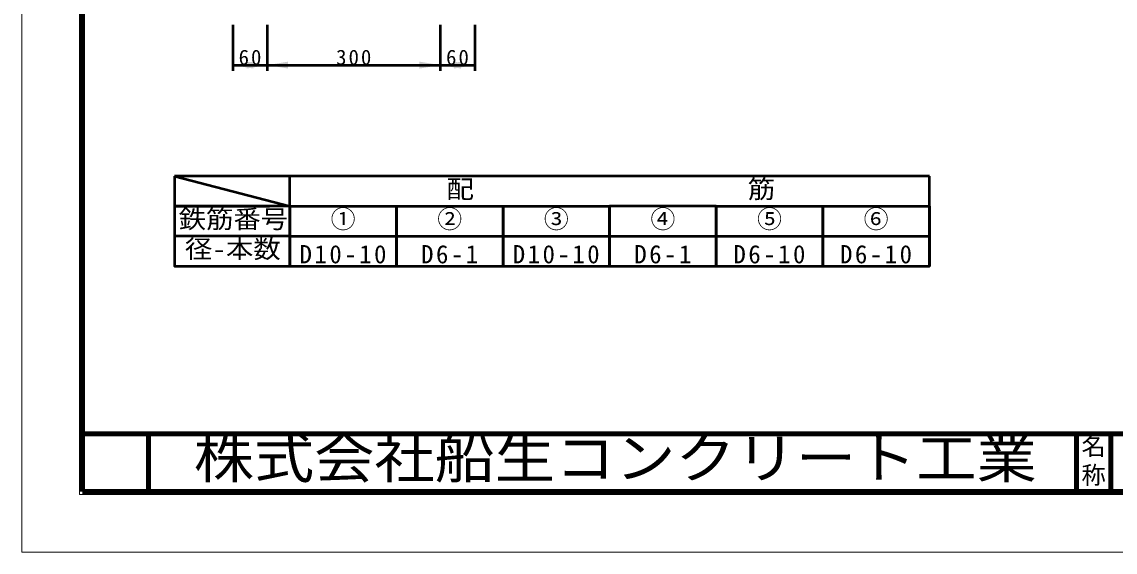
# Model space of a CAD drawing. Units: millimetres, scale not verified. Extents: x -2102 to 2102, y -1485 to 1485.
# Drawn here: x -2102 to -205, y -1485 to -565 of the extents above; entities that cross this region are included whole.
import ezdxf
from ezdxf.enums import TextEntityAlignment as Align

# ---------------------------------------------------------------- set-up
doc = ezdxf.new("R2010")
doc.units = ezdxf.units.MM
doc.header["$LTSCALE"] = 5
doc.layers.add('0-0_V-nasSTD', color=7, linetype='Continuous', lineweight=35)
doc.layers.add('0-1_0', color=7, linetype='Continuous', lineweight=50)
doc.styles.add('ＭＳ ゴシック', font='')
doc.styles.get('ＭＳ ゴシック').set_extended_font_data('MS Gothic')

msp = doc.modelspace()

# ---------------------------------------------------------------- linework, layer by layer
at = {"layer": '0-0_V-nasSTD', "lineweight": 100}
for p, q in [((-1997.5, 1380), (-1997.5, -1380)), ((-1882.5, -1280), (-1882.5, -1380)), ((-272.5, -1280), (-272.5, -1380)), ((-212.5, -1280), (-212.5, -1380)), ((-1997.5, -1380), (1997.5, -1380))]:
    msp.add_line(p, q, dxfattribs=at)
at = {"layer": '0-0_V-nasSTD', "lineweight": 50}
for p, q in [((-1837.5, -833), (-1637.5, -885)), ((-1452.5, -833), (-1637.5, -833)), ((-1267.5, -833), (-1452.5, -833)), ((-1082.5, -833), (-1267.5, -833)), ((-897.5, -833), (-1082.5, -833)), ((-712.5, -833), (-897.5, -833)), ((-527.5, -833), (-712.5, -833)), ((-527.5, -885), (-527.5, -833)), ((-1837.5, -885), (-1837.5, -937)), ((-1637.5, -885), (-1452.5, -885)), ((-1452.5, -885), (-1267.5, -885)), ((-1267.5, -885), (-1082.5, -885)), ((-897.5, -885), (-712.5, -885)), ((-712.5, -937), (-712.5, -885)), ((-712.5, -885), (-527.5, -885)), ((-712.5, -989), (-712.5, -937))]:
    msp.add_line(p, q, dxfattribs=at)
at = {"layer": '0-0_V-nasSTD', "lineweight": 18}
for points in [[(-2102.5, -1485), (-2102.5, 1485), (2102.5, 1485), (2102.5, -1485)], [(-2002.5, -1385), (-2002.5, 1385), (2002.5, 1385), (2002.5, -1385)]]:
    msp.add_lwpolyline(points, close=True, dxfattribs=at)
at = {"layer": '0-0_V-nasSTD', "lineweight": 50}
for points in [[(-1837.5, -833), (-1837.5, -885), (-1672.5, -885)], [(-1637.5, -885), (-1637.5, -833), (-1837.5, -833)], [(-1637.5, -937), (-1637.5, -885), (-1837.5, -885)], [(-1637.5, -885), (-1637.5, -937), (-1452.5, -937), (-1452.5, -885), (-1452.5, -937), (-1267.5, -937), (-1267.5, -885), (-1267.5, -937), (-1082.5, -937), (-1082.5, -885), (-1082.5, -937)], [(-1082.5, -937), (-897.5, -937), (-897.5, -885), (-1082.5, -885)], [(-897.5, -937), (-897.5, -885), (-897.5, -937)], [(-897.5, -937), (-712.5, -937), (-712.5, -885)], [(-712.5, -937), (-712.5, -885), (-712.5, -937)], [(-712.5, -937), (-527.5, -937), (-527.5, -885)], [(-712.5, -989), (-527.5, -989), (-527.5, -937), (-527.5, -885), (-527.5, -937)], [(-1637.5, -937), (-1637.5, -989), (-1452.5, -989), (-1452.5, -937), (-1452.5, -989), (-1267.5, -989), (-1267.5, -937), (-1267.5, -989), (-1082.5, -989), (-1082.5, -937), (-1082.5, -989)], [(-1082.5, -989), (-897.5, -989), (-897.5, -937)], [(-897.5, -989), (-897.5, -937), (-897.5, -989)], [(-897.5, -989), (-712.5, -989), (-712.5, -937)], [(-712.5, -989), (-712.5, -937), (-712.5, -989)], [(-527.5, -989), (-527.5, -937), (-527.5, -989)]]:
    msp.add_lwpolyline(points, dxfattribs=at)
msp.add_lwpolyline([(-1837.5, -937), (-1837.5, -989), (-1637.5, -989), (-1637.5, -937)], close=True, dxfattribs=at)
at = {"layer": '0-0_V-nasSTD'}
for points in [[(-1736.513, -640.228), (-1700.513, -646.228), (-1700.513, -634.228)], [(-1712.513, -646.228), (-1712.513, -634.228), (-1676.513, -640.228)], [(-1676.513, -640.228), (-1640.513, -646.228), (-1640.513, -634.228)], [(-1412.513, -646.228), (-1412.513, -634.228), (-1376.513, -640.228)], [(-1376.513, -640.228), (-1340.513, -646.228), (-1340.513, -634.228)], [(-1352.513, -646.228), (-1352.513, -634.228), (-1316.513, -640.228)]]:
    msp.add_solid(points, dxfattribs=at)
at = {"layer": '0-1_0'}
for p, q in [((-1736.513, -570.228), (-1736.513, -650.228)), ((-1676.513, -570.228), (-1676.513, -650.228)), ((-1376.513, -570.228), (-1376.513, -650.228)), ((-1316.513, -570.228), (-1316.513, -650.228))]:
    msp.add_line(p, q, dxfattribs=at)
at = {"layer": '0-1_0', "lineweight": 100}
msp.add_line((-1997.5, -1280), (1997.5, -1280), dxfattribs=at)
at = {"layer": '0-1_0'}
msp.add_lwpolyline([(-1736.513, -640.228), (-1676.513, -640.228), (-1376.513, -640.228), (-1316.513, -640.228)], dxfattribs=at)

# ---------------------------------------------------------------- texts
at = {"layer": '0-0_V-nasSTD', "style": 'ＭＳ ゴシック', "width": 1.1}
for s, height, p in [('配\u3000\u3000\u3000\u3000\u3000\u3000\u3000\u3000\u3000\u3000筋', 31.67, (-1365.46, -880.6)), ('鉄筋番号', 31.67, (-1830.38, -932.6)), ('径-本数', 31.67, (-1819.58, -984.6)), ('株式会社船生コンクリート工業', 69.65, (-1804.221, -1377.45))]:
    msp.add_text(s, height=height, dxfattribs=at).set_placement(p, align=Align.BOTTOM_LEFT)
at = {"layer": '0-0_V-nasSTD', "style": 'ＭＳ ゴシック'}
for s, height, p in [('①', 31.67, (-1566.6, -932.6)), ('②', 31.67, (-1381.6, -932.6)), ('③', 31.67, (-1196.6, -932.6)), ('④', 31.67, (-1011.6, -932.6)), ('⑤', 31.67, (-826.6, -932.6)), ('⑥', 31.67, (-641.6, -932.6)), ('名', 30.79, (-263.518, -1326.001)), ('称', 30.79, (-263.524, -1375.99))]:
    msp.add_text(s, height=height, dxfattribs=at).set_placement(p, align=Align.BOTTOM_LEFT)
at = {"layer": '0-0_V-nasSTD', "attachment_point": 7, "style": 'ＭＳ ゴシック'}
for s, insert, char_height in [('\\T1.2;60', (-1726.313, -640.228), 26.39), ('\\T1.2;300', (-1557.113, -640.228), 26.39), ('\\T1.2;60', (-1366.313, -640.228), 26.39), ('\\T1.2;D10-10', (-1620.6, -984.6), 31.67), ('\\T1.2;D6-1', (-1409.68, -984.6), 31.67), ('\\T1.2;D10-10', (-1250.6, -984.6), 31.67), ('\\T1.2;D6-1', (-1039.68, -984.6), 31.67), ('\\T1.2;D6-10', (-867.64, -984.6), 31.67), ('\\T1.2;D6-10', (-682.64, -984.6), 31.67)]:
    msp.add_mtext(s, dxfattribs=dict(at, insert=insert, char_height=char_height))

doc.saveas('drawing.dxf')
